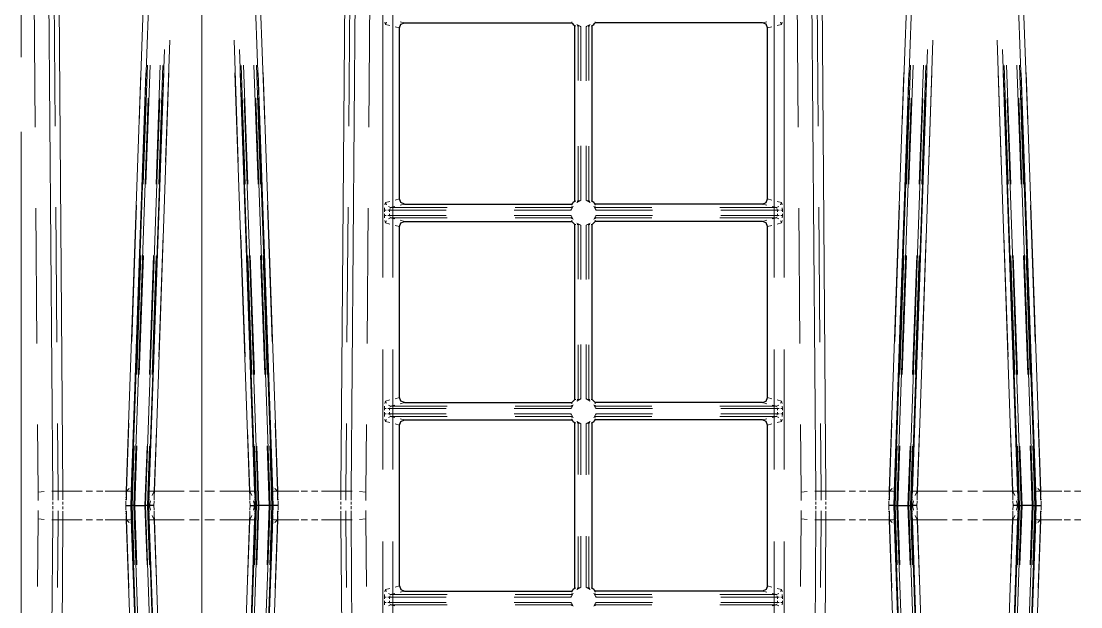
# Model space of a CAD drawing. Header units: millimetres. Extents: x 0 to 1989, y -338 to 950.
# Drawn here: x 525.3 to 733.6, y 491.2 to 606.2 of the extents above; entities that cross this region are included whole.
import ezdxf

# ---------------------------------------------------------------- set-up
doc = ezdxf.new("R2010")
doc.units = ezdxf.units.MM
doc.layers.add('DETAIL', color=8, linetype='Continuous')
doc.layers.add('FINE', color=9, linetype='Continuous')

msp = doc.modelspace()

# ---------------------------------------------------------------- linework, layer by layer
at = {"layer": 'DETAIL', "lineweight": 25}
for p, q in [((599.62, 571.28), (599.62, 604.89)), ((600.63, 605.88), (633.52, 605.88)), ((634.11, 570.87), (634.11, 605.29)), ((637.51, 570.87), (637.51, 605.29)), ((670.99, 605.88), (638.1, 605.88)), ((672, 571.28), (672, 604.89)), ((600.63, 570.28), (633.52, 570.28)), ((670.99, 570.28), (638.1, 570.28)), ((670.99, 566.88), (638.1, 566.88)), ((599.62, 532.28), (599.62, 565.89)), ((634.11, 531.87), (634.11, 566.29)), ((637.51, 531.87), (637.51, 566.29)), ((600.63, 531.28), (633.52, 531.28)), ((670.99, 531.28), (638.1, 531.28)), ((634.11, 494.87), (634.11, 527.29)), ((637.51, 494.87), (637.51, 527.29)), ((670.99, 527.88), (638.1, 527.88)), ((599.62, 495.28), (599.62, 526.89)), ((672, 495.28), (672, 526.89)), ((546.94, 511.08), (546.82, 511.08)), ((547.44, 511.08), (546.94, 511.08)), ((547.44, 511.08), (549.74, 511.08)), ((550.24, 511.08), (549.74, 511.08)), ((550.24, 511.08), (550.36, 511.08)), ((571.38, 511.08), (571.26, 511.08)), ((571.88, 511.08), (571.38, 511.08)), ((574.19, 511.08), (571.88, 511.08)), ((574.69, 511.08), (574.19, 511.08)), ((574.69, 511.08), (574.81, 511.08)), ((696.94, 511.08), (696.82, 511.08)), ((696.94, 511.08), (697.44, 511.08)), ((697.44, 511.08), (699.74, 511.08)), ((699.74, 511.08), (700.24, 511.08)), ((700.24, 511.08), (700.36, 511.08)), ((721.38, 511.08), (721.26, 511.08)), ((721.38, 511.08), (721.88, 511.08)), ((724.19, 511.08), (721.88, 511.08)), ((724.19, 511.08), (724.69, 511.08)), ((724.69, 511.08), (724.81, 511.08)), ((600.63, 494.28), (633.52, 494.28)), ((670.99, 494.28), (638.1, 494.28))]:
    msp.add_line(p, q, dxfattribs=at)
for points in [[(599.62, 604.89), (599.92, 605.59), (600.63, 605.88)], [(672, 604.89), (671.71, 605.59), (670.99, 605.88)], [(600.63, 570.28), (599.92, 570.57), (599.62, 571.28)], [(670.99, 570.28), (671.71, 570.57), (672, 571.28)], [(599.62, 565.89), (599.92, 566.59), (600.63, 566.88), (633.52, 566.88)], [(672, 565.89), (671.71, 566.59), (670.99, 566.88)], [(670.99, 531.28), (671.71, 531.57), (672, 532.28), (672, 565.89)], [(600.63, 531.28), (599.92, 531.57), (599.62, 532.28)], [(599.62, 526.89), (599.92, 527.59), (600.63, 527.88), (633.52, 527.88)], [(672, 526.89), (671.71, 527.59), (670.99, 527.88)], [(545.81, 511.08), (545.84, 511.08), (546.02, 511.08), (546.33, 511.08), (546.59, 511.08), (546.75, 511.08), (546.82, 511.08)], [(551.36, 511.08), (551.34, 511.08), (551.16, 511.08), (550.85, 511.08), (550.59, 511.08), (550.42, 511.08), (550.36, 511.08)], [(570.26, 511.08), (570.28, 511.08), (570.46, 511.08), (570.78, 511.08), (571.03, 511.08), (571.2, 511.08), (571.26, 511.08)], [(575.81, 511.08), (575.78, 511.08), (575.6, 511.08), (575.29, 511.08), (575.04, 511.08), (574.87, 511.08), (574.81, 511.08)], [(696.82, 511.08), (696.75, 511.08), (696.59, 511.08), (696.33, 511.08), (696.02, 511.08), (695.84, 511.08), (695.81, 511.08)], [(701.36, 511.08), (701.34, 511.08), (701.16, 511.08), (700.85, 511.08), (700.59, 511.08), (700.42, 511.08), (700.36, 511.08)], [(721.26, 511.08), (721.2, 511.08), (721.03, 511.08), (720.78, 511.08), (720.46, 511.08), (720.28, 511.08), (720.26, 511.08)], [(724.81, 511.08), (724.87, 511.08), (725.04, 511.08), (725.29, 511.08), (725.6, 511.08), (725.78, 511.08), (725.81, 511.08)], [(599.62, 495.28), (599.92, 494.57), (600.63, 494.28)], [(672, 495.28), (671.71, 494.57), (670.99, 494.28)]]:
    msp.add_lwpolyline(points, dxfattribs=at)
for points in [[(633.52, 605.88, 0.073324), (634.11, 605.29)], [(637.51, 605.29, 0.073708), (638.1, 605.88)], [(634.11, 570.87, 0.073685), (633.52, 570.28)], [(638.1, 570.28, 0.073673), (637.51, 570.87)], [(633.52, 566.88, 0.073393), (634.11, 566.29)], [(637.51, 566.29, 0.073442), (638.1, 566.88)], [(634.11, 531.87, 0.073373), (633.52, 531.28)], [(638.1, 531.28, 0.073558), (637.51, 531.87)], [(633.52, 527.88, 0.073393), (634.11, 527.29)], [(637.51, 527.29, 0.073442), (638.1, 527.88)], [(634.11, 494.87, 0.073419), (633.52, 494.28)], [(638.1, 494.28, 0.073627), (637.51, 494.87)]]:
    msp.add_lwpolyline(points, format="xyb", dxfattribs=at)
at = {"layer": 'FINE', "lineweight": 9}
for p, q in [((596.35, 555.88), (596.35, 697.34)), ((598.33, 697.34), (598.33, 555.88)), ((673.29, 697.34), (673.29, 555.88)), ((675.27, 555.88), (675.27, 697.34)), ((525.27, 623.62), (525.27, 599.16)), ((560.81, 620.62), (560.81, 475.34)), ((531.5, 513.8), (530.66, 617.99)), ((588.14, 513.92), (588.98, 618.1)), ((590.96, 617.99), (590.13, 513.8)), ((680.66, 617.99), (681.5, 513.8)), ((683.48, 513.92), (682.64, 618.1)), ((549.42, 612.81), (548.48, 586.08)), ((573.14, 586.08), (572.2, 612.81)), ((698.48, 586.08), (699.42, 612.81)), ((722.2, 612.81), (723.14, 586.08)), ((527.79, 611.94), (528, 585.39)), ((531.97, 585.61), (531.75, 612.17)), ((549.46, 585.34), (550.4, 612.18)), ((571.22, 612.18), (572.16, 585.34)), ((589.87, 612.17), (589.66, 585.61)), ((593.62, 585.39), (593.83, 611.94)), ((678, 585.39), (677.79, 611.94)), ((681.75, 612.17), (681.97, 585.61)), ((700.4, 612.18), (699.46, 585.34)), ((722.16, 585.34), (721.22, 612.18)), ((596.75, 606.02), (596.89, 605.57)), ((597.07, 606), (596.89, 605.57)), ((596.89, 605.57), (597.75, 605.35)), ((598.77, 605.1), (599.62, 604.89)), ((600.63, 605.88), (599.77, 606.1)), ((633.52, 605.88), (633.52, 606.1)), ((634.11, 605.29), (634.32, 605.29)), ((634.51, 605.56), (635.29, 605.14)), ((634.58, 605.29), (634.79, 605.29)), ((634.79, 605.29), (634.79, 594.53)), ((635.29, 605.14), (635.13, 605.17)), ((635.29, 594.48), (635.29, 605.14)), ((637.11, 605.56), (636.33, 605.14)), ((636.33, 605.14), (636.49, 605.17)), ((636.33, 594.48), (636.33, 605.14)), ((636.83, 605.29), (636.83, 594.53)), ((637.04, 605.29), (636.83, 605.29)), ((637.51, 605.29), (637.3, 605.29)), ((638.1, 605.88), (638.1, 606.1)), ((670.99, 605.88), (671.85, 606.1)), ((672.85, 605.1), (672, 604.89)), ((674.73, 605.57), (673.88, 605.35)), ((674.55, 606), (674.73, 605.57)), ((674.87, 606.02), (674.73, 605.57)), ((553.67, 578.54), (554.51, 602.48)), ((567.12, 602.48), (567.95, 578.54)), ((704.51, 602.48), (703.67, 578.54)), ((717.95, 578.54), (717.12, 602.48)), ((553.44, 600.61), (552.59, 576.41)), ((569.03, 576.41), (568.18, 600.61)), ((702.59, 576.41), (703.44, 600.61)), ((718.18, 600.61), (719.03, 576.41)), ((545.91, 513.92), (548.79, 596.11)), ((550.1, 597.55), (549.28, 574.18)), ((549.78, 574.19), (550.6, 597.56)), ((550.46, 513.9), (553.32, 596.03)), ((552.62, 597.53), (551.8, 574.17)), ((552.3, 574.16), (553.12, 597.52)), ((570.16, 513.92), (567.3, 596.05)), ((568.3, 596.03), (571.16, 513.9)), ((568.5, 597.52), (569.32, 574.16)), ((569.82, 574.17), (569, 597.53)), ((571.02, 597.56), (571.84, 574.19)), ((572.34, 574.18), (571.52, 597.55)), ((574.71, 513.83), (571.83, 596.02)), ((572.83, 596.11), (575.71, 513.92)), ((698.79, 596.11), (695.91, 513.92)), ((696.91, 513.83), (699.79, 596.02)), ((699.28, 574.18), (700.1, 597.55)), ((700.6, 597.56), (699.78, 574.19)), ((703.32, 596.03), (700.46, 513.9)), ((701.46, 513.92), (704.32, 596.05)), ((701.8, 574.17), (702.62, 597.53)), ((703.12, 597.52), (702.3, 574.16)), ((717.3, 596.05), (720.16, 513.92)), ((721.16, 513.9), (718.3, 596.03)), ((719.32, 574.16), (718.5, 597.52)), ((719, 597.53), (719.82, 574.17)), ((721.84, 574.19), (721.02, 597.56)), ((721.52, 597.55), (722.34, 574.18)), ((721.83, 596.02), (724.71, 513.83)), ((725.71, 513.92), (722.83, 596.11)), ((546.94, 511.08), (549.74, 591.06)), ((550.24, 591.05), (547.44, 511.08)), ((549.74, 511.08), (552.52, 591.02)), ((553.02, 591.03), (550.24, 511.08)), ((571.38, 511.08), (568.6, 591.03)), ((569.1, 591.02), (571.88, 511.08)), ((574.19, 511.08), (571.38, 591.05)), ((571.88, 591.06), (574.69, 511.08)), ((699.74, 591.06), (696.94, 511.08)), ((697.44, 511.08), (700.24, 591.05)), ((702.52, 591.02), (699.74, 511.08)), ((700.24, 511.08), (703.02, 591.03)), ((718.6, 591.03), (721.38, 511.08)), ((721.88, 511.08), (719.1, 591.02)), ((721.38, 591.05), (724.19, 511.08)), ((724.69, 511.08), (721.88, 591.06)), ((525.27, 584.48), (525.27, 437.68)), ((635.29, 571.03), (635.29, 581.69)), ((636.33, 571.03), (636.33, 581.69)), ((636.83, 581.63), (636.83, 570.87)), ((597.75, 570.81), (596.89, 570.6)), ((599.62, 571.28), (598.77, 571.06)), ((634.32, 570.87), (634.11, 570.87)), ((635.29, 571.03), (634.51, 570.6)), ((636.33, 571.03), (637.11, 570.6)), ((636.83, 570.87), (637.04, 570.87)), ((637.3, 570.87), (637.51, 570.87)), ((672, 571.28), (672.85, 571.06)), ((673.88, 570.81), (674.73, 570.6)), ((528.13, 569.45), (528.34, 542.9)), ((532.3, 543.13), (532.09, 569.68)), ((547.92, 570.04), (546.99, 543.32)), ((547.95, 542.4), (548.89, 569.24)), ((572.73, 569.24), (573.67, 542.4)), ((574.63, 543.32), (573.7, 570.04)), ((589.53, 569.68), (589.32, 543.13)), ((593.28, 542.9), (593.49, 569.45)), ((596.72, 569.57), (596.69, 569.1)), ((596.69, 569.1), (597, 569.1)), ((596.69, 569.1), (596.69, 568.78)), ((596.89, 570.6), (596.75, 570.14)), ((596.89, 570.6), (597.07, 570.16)), ((597.37, 569.1), (597.68, 569.1)), ((597.45, 569.78), (597.88, 569.6)), ((597.68, 569.1), (597.74, 569.26)), ((597.68, 568.78), (597.68, 569.1)), ((597.68, 569.1), (608.83, 569.1)), ((597.82, 569.44), (597.88, 569.6)), ((599.77, 570.07), (600.63, 570.28)), ((622.21, 569.1), (633.36, 569.1)), ((633.52, 569.6), (622.38, 569.6)), ((633.79, 569.88), (633.36, 569.1)), ((633.36, 569.1), (633.4, 569.26)), ((633.52, 570.28), (633.52, 570.07)), ((633.52, 569.81), (633.52, 569.6)), ((637.83, 569.88), (638.26, 569.1)), ((638.1, 570.28), (638.1, 570.07)), ((638.1, 569.81), (638.1, 569.6)), ((638.1, 569.6), (649.24, 569.6)), ((638.26, 569.1), (638.22, 569.26)), ((649.41, 569.1), (638.26, 569.1)), ((662.6, 569.6), (673.74, 569.6)), ((673.94, 569.1), (662.79, 569.1)), ((671.85, 570.07), (670.99, 570.28)), ((673.74, 569.6), (672.88, 569.81)), ((674.18, 569.78), (673.74, 569.6)), ((673.8, 569.44), (673.74, 569.6)), ((673.94, 569.1), (673.88, 569.26)), ((674.25, 569.1), (673.94, 569.1)), ((673.94, 568.78), (673.94, 569.1)), ((674.73, 570.6), (674.55, 570.16)), ((674.93, 569.1), (674.62, 569.1)), ((674.73, 570.6), (674.87, 570.14)), ((674.9, 569.57), (674.93, 569.1)), ((674.93, 569.1), (674.93, 568.78)), ((678.34, 542.9), (678.13, 569.45)), ((682.09, 569.68), (682.3, 543.13)), ((696.99, 543.32), (697.92, 570.04)), ((698.89, 569.24), (697.95, 542.4)), ((723.67, 542.4), (722.73, 569.24)), ((723.7, 570.04), (724.63, 543.32)), ((596.69, 568.39), (596.69, 568.06)), ((596.69, 568.06), (597, 568.06)), ((596.69, 568.06), (596.72, 567.59)), ((596.75, 567.02), (596.89, 566.57)), ((597.07, 567), (596.89, 566.57)), ((597.37, 568.06), (597.68, 568.06)), ((597.88, 567.56), (597.45, 567.38)), ((597.74, 567.91), (597.68, 568.06)), ((597.88, 567.56), (597.82, 567.72)), ((600.63, 566.88), (599.77, 567.1)), ((633.36, 568.06), (622.21, 568.06)), ((622.38, 567.56), (633.52, 567.56)), ((633.36, 568.06), (633.79, 567.28)), ((633.52, 567.35), (633.52, 567.56)), ((633.52, 566.88), (633.52, 567.1)), ((638.26, 568.06), (637.83, 567.28)), ((638.1, 567.35), (638.1, 567.56)), ((649.24, 567.56), (638.1, 567.56)), ((638.1, 566.88), (638.1, 567.1)), ((638.26, 568.06), (649.41, 568.06)), ((662.79, 568.06), (673.94, 568.06)), ((670.99, 566.88), (671.85, 567.1)), ((673.74, 567.56), (673.8, 567.72)), ((673.74, 567.56), (674.18, 567.38)), ((673.88, 567.91), (673.94, 568.06)), ((673.94, 568.06), (673.94, 568.39)), ((674.25, 568.06), (673.94, 568.06)), ((674.55, 567), (674.73, 566.57)), ((674.93, 568.06), (674.62, 568.06)), ((674.87, 567.02), (674.73, 566.57)), ((674.93, 568.06), (674.9, 567.59)), ((674.93, 568.39), (674.93, 568.06)), ((596.89, 566.57), (597.75, 566.35)), ((598.77, 566.1), (599.62, 565.89)), ((634.11, 566.29), (634.32, 566.29)), ((634.51, 566.56), (635.29, 566.14)), ((634.58, 566.29), (634.79, 566.29)), ((634.79, 566.29), (634.79, 555.53)), ((635.29, 566.14), (635.13, 566.17)), ((635.29, 555.48), (635.29, 566.14)), ((637.11, 566.56), (636.33, 566.14)), ((636.33, 566.14), (636.49, 566.17)), ((636.33, 555.48), (636.33, 566.14)), ((636.83, 566.29), (636.83, 555.53)), ((637.04, 566.29), (636.83, 566.29)), ((637.51, 566.29), (637.3, 566.29)), ((672.85, 566.1), (672, 565.89)), ((674.73, 566.57), (673.88, 566.35)), ((552.34, 540.25), (553.17, 564.18)), ((568.45, 564.18), (569.28, 540.25)), ((703.17, 564.18), (702.34, 540.25)), ((719.28, 540.25), (718.45, 564.18)), ((552.09, 561.89), (551.25, 537.7)), ((570.37, 537.7), (569.53, 561.89)), ((701.25, 537.7), (702.09, 561.89)), ((719.53, 561.89), (720.38, 537.7)), ((548.79, 560.16), (547.98, 536.79)), ((548.48, 536.79), (549.29, 560.16)), ((551.31, 560.15), (550.49, 536.78)), ((550.99, 536.78), (551.81, 560.14)), ((569.81, 560.14), (570.63, 536.78)), ((571.13, 536.78), (570.31, 560.15)), ((572.33, 560.16), (573.14, 536.79)), ((573.64, 536.79), (572.83, 560.16)), ((697.98, 536.79), (698.79, 560.16)), ((699.29, 560.16), (698.48, 536.79)), ((700.49, 536.78), (701.31, 560.15)), ((701.81, 560.14), (700.99, 536.78)), ((720.63, 536.78), (719.81, 560.14)), ((720.31, 560.15), (721.13, 536.78)), ((723.14, 536.79), (722.33, 560.16)), ((722.83, 560.16), (723.64, 536.79)), ((596.35, 518.15), (596.35, 541.73)), ((598.33, 541.73), (598.33, 518.15)), ((634.79, 542.63), (634.79, 531.87)), ((635.29, 532.03), (635.29, 542.69)), ((636.33, 532.03), (636.33, 542.69)), ((673.29, 541.73), (673.29, 518.15)), ((675.27, 518.15), (675.27, 541.73)), ((596.89, 531.6), (596.75, 531.14)), ((597.75, 531.81), (596.89, 531.6)), ((596.89, 531.6), (597.07, 531.16)), ((599.62, 532.28), (598.77, 532.06)), ((599.77, 531.07), (600.63, 531.28)), ((633.52, 531.28), (633.52, 531.07)), ((634.32, 531.87), (634.11, 531.87)), ((635.29, 532.03), (634.51, 531.6)), ((634.79, 531.87), (634.58, 531.87)), ((636.33, 532.03), (637.11, 531.6)), ((637.3, 531.87), (637.51, 531.87)), ((638.1, 531.28), (638.1, 531.07)), ((671.85, 531.07), (670.99, 531.28)), ((672, 532.28), (672.85, 532.06)), ((673.88, 531.81), (674.73, 531.6)), ((674.73, 531.6), (674.55, 531.16)), ((674.73, 531.6), (674.87, 531.14)), ((596.72, 530.57), (596.69, 530.1)), ((596.69, 530.1), (597, 530.1)), ((596.69, 530.1), (596.69, 529.78)), ((596.69, 529.39), (596.69, 529.06)), ((597.37, 530.1), (597.68, 530.1)), ((597.45, 530.78), (597.88, 530.6)), ((597.68, 530.1), (597.74, 530.25)), ((597.68, 530.1), (608.83, 530.1)), ((597.68, 529.78), (597.68, 530.1)), ((597.68, 529.06), (597.68, 529.39)), ((597.82, 530.44), (597.88, 530.6)), ((597.88, 530.6), (598.74, 530.81)), ((609.02, 530.6), (597.88, 530.6)), ((622.21, 530.1), (633.36, 530.1)), ((633.52, 530.6), (622.38, 530.6)), ((633.79, 530.88), (633.36, 530.1)), ((633.36, 530.1), (633.4, 530.26)), ((633.52, 530.81), (633.52, 530.6)), ((637.83, 530.88), (638.26, 530.1)), ((638.1, 530.81), (638.1, 530.6)), ((638.1, 530.6), (649.24, 530.6)), ((638.26, 530.1), (638.22, 530.26)), ((649.41, 530.1), (638.26, 530.1)), ((662.6, 530.6), (673.74, 530.6)), ((673.94, 530.1), (662.79, 530.1)), ((673.74, 530.6), (672.88, 530.81)), ((674.18, 530.78), (673.74, 530.6)), ((673.8, 530.44), (673.74, 530.6)), ((673.94, 530.1), (673.88, 530.25)), ((674.25, 530.1), (673.94, 530.1)), ((673.94, 529.78), (673.94, 530.1)), ((673.94, 529.06), (673.94, 529.39)), ((674.93, 530.1), (674.62, 530.1)), ((674.9, 530.57), (674.93, 530.1)), ((674.93, 530.1), (674.93, 529.78)), ((674.93, 529.39), (674.93, 529.06)), ((532.54, 513.92), (532.43, 527.19)), ((546.43, 527.28), (545.96, 513.92)), ((589.19, 527.19), (589.08, 513.92)), ((596.69, 529.06), (597, 529.06)), ((596.69, 529.06), (596.72, 528.59)), ((596.75, 528.02), (596.89, 527.57)), ((597.07, 528), (596.89, 527.57)), ((596.89, 527.57), (597.75, 527.35)), ((597.37, 529.06), (597.68, 529.06)), ((597.88, 528.56), (597.45, 528.38)), ((597.74, 528.91), (597.68, 529.06)), ((608.83, 529.06), (597.68, 529.06)), ((597.88, 528.56), (597.82, 528.72)), ((598.74, 528.35), (597.88, 528.56)), ((597.88, 528.56), (609.02, 528.56)), ((598.77, 527.1), (599.62, 526.89)), ((600.63, 527.88), (599.77, 528.1)), ((633.36, 529.06), (622.21, 529.06)), ((622.38, 528.56), (633.52, 528.56)), ((633.36, 529.06), (633.79, 528.28)), ((633.52, 528.35), (633.52, 528.56)), ((633.52, 527.88), (633.52, 528.1)), ((634.11, 527.29), (634.32, 527.29)), ((634.51, 527.56), (635.29, 527.14)), ((634.58, 527.29), (634.79, 527.29)), ((634.79, 527.29), (634.79, 517.16)), ((635.29, 527.14), (635.13, 527.17)), ((635.29, 517.1), (635.29, 527.14)), ((637.11, 527.56), (636.33, 527.14)), ((636.33, 527.14), (636.49, 527.17)), ((636.33, 517.1), (636.33, 527.14)), ((636.83, 527.29), (636.83, 517.16)), ((637.04, 527.29), (636.83, 527.29)), ((637.51, 527.29), (637.3, 527.29)), ((638.26, 529.06), (637.83, 528.28)), ((638.1, 528.35), (638.1, 528.56)), ((649.24, 528.56), (638.1, 528.56)), ((638.1, 527.88), (638.1, 528.1)), ((638.26, 529.06), (649.41, 529.06)), ((673.74, 528.56), (662.6, 528.56)), ((662.79, 529.06), (673.94, 529.06)), ((670.99, 527.88), (671.85, 528.1)), ((672.85, 527.1), (672, 526.89)), ((672.88, 528.35), (673.74, 528.56)), ((673.74, 528.56), (673.8, 528.72)), ((673.74, 528.56), (674.18, 528.38)), ((673.88, 528.91), (673.94, 529.06)), ((674.73, 527.57), (673.88, 527.35)), ((674.25, 529.06), (673.94, 529.06)), ((674.55, 528), (674.73, 527.57)), ((674.93, 529.06), (674.62, 529.06)), ((674.87, 528.02), (674.73, 527.57)), ((674.93, 529.06), (674.9, 528.59)), ((682.43, 527.19), (682.54, 513.92)), ((695.96, 513.92), (696.43, 527.28)), ((725.19, 527.28), (725.66, 513.92)), ((528.47, 526.97), (528.58, 513.69)), ((546.92, 512.88), (547.39, 526.3)), ((569.78, 525.88), (570.2, 513.92)), ((574.23, 526.3), (574.7, 512.88)), ((593.04, 513.69), (593.15, 526.97)), ((678.58, 513.69), (678.47, 526.97)), ((697.39, 526.3), (696.92, 512.88)), ((701.84, 525.88), (701.42, 513.92)), ((720.2, 513.92), (719.78, 525.88)), ((724.7, 512.88), (724.23, 526.3)), ((550.74, 523.18), (550.32, 511.08)), ((571.3, 511.08), (570.88, 523.18)), ((700.32, 511.08), (700.74, 523.18)), ((720.88, 523.18), (721.3, 511.08)), ((547.49, 522.77), (547.08, 511.08)), ((547.58, 511.08), (547.99, 522.77)), ((550.01, 522.76), (549.6, 511.08)), ((550.1, 511.08), (550.51, 522.76)), ((571.12, 522.76), (571.52, 511.08)), ((572.02, 511.08), (571.62, 522.76)), ((573.63, 522.77), (574.04, 511.08)), ((574.54, 511.08), (574.13, 522.77)), ((697.08, 511.08), (697.49, 522.77)), ((697.99, 522.77), (697.58, 511.08)), ((699.6, 511.08), (700.01, 522.76)), ((700.51, 522.76), (700.1, 511.08)), ((721.52, 511.08), (721.12, 522.76)), ((721.62, 522.76), (722.02, 511.08)), ((724.04, 511.08), (723.63, 522.77)), ((724.13, 522.77), (724.54, 511.08)), ((529.81, 513.83), (528.58, 513.69)), ((528.58, 513.69), (528.58, 512.06)), ((532.54, 513.92), (531.3, 513.88)), ((531.5, 513.8), (532.1, 513.87)), ((531.5, 512.14), (531.5, 513.8)), ((532.22, 513.88), (532.42, 513.89)), ((532.54, 512.14), (532.54, 513.92)), ((536.73, 513.92), (532.54, 513.92)), ((532.54, 513.89), (532.75, 513.9)), ((532.87, 513.9), (533.48, 513.92)), ((533.48, 513.92), (533.48, 512.18)), ((538.04, 513.92), (539.31, 513.92)), ((540.07, 513.92), (541.34, 513.92)), ((545.96, 513.92), (541.76, 513.92)), ((542.1, 513.92), (545.91, 513.92)), ((545.87, 512.59), (545.88, 512.88)), ((545.88, 513.05), (545.91, 513.92)), ((545.91, 513.92), (546.22, 513.9)), ((545.96, 512.14), (545.96, 513.92)), ((546.28, 513.89), (546.38, 513.89)), ((546.44, 513.89), (546.55, 513.88)), ((546.92, 512.88), (546.86, 513.62)), ((546.88, 512.82), (546.87, 512.54)), ((546.91, 512.66), (546.9, 511.67)), ((550.41, 512.57), (550.42, 512.86)), ((550.43, 513.03), (550.46, 513.9)), ((550.83, 513.92), (550.93, 513.92)), ((550.99, 513.92), (551.09, 513.92)), ((551.42, 513.92), (551.04, 513.06)), ((551.15, 513.92), (551.46, 513.92)), ((551.42, 512.88), (551.41, 512.59)), ((551.42, 512.14), (551.42, 513.92)), ((551.46, 513.92), (551.43, 513.05)), ((558.33, 513.92), (560.24, 513.92)), ((561.38, 513.92), (563.29, 513.92)), ((570.2, 513.92), (564.33, 513.92)), ((564.44, 513.92), (570.16, 513.92)), ((570.19, 513.05), (570.16, 513.92)), ((570.16, 513.92), (570.47, 513.92)), ((570.2, 512.14), (570.2, 513.92)), ((570.58, 513.06), (570.2, 513.92)), ((570.21, 512.59), (570.2, 512.88)), ((570.53, 513.92), (570.63, 513.92)), ((570.69, 513.92), (570.79, 513.92)), ((571.16, 513.9), (571.19, 513.03)), ((571.2, 512.86), (571.21, 512.57)), ((574.76, 513.62), (574.7, 512.88)), ((574.74, 512.99), (574.71, 513.83)), ((574.72, 511.69), (574.71, 512.69)), ((574.76, 512.54), (574.75, 512.82)), ((575.08, 513.88), (575.18, 513.89)), ((575.24, 513.89), (575.34, 513.89)), ((575.4, 513.9), (575.71, 513.92)), ((575.66, 512.14), (575.66, 513.92)), ((575.71, 513.92), (575.74, 513.05)), ((575.71, 513.92), (579.52, 513.92)), ((575.75, 512.88), (575.75, 512.59)), ((580.28, 513.92), (581.55, 513.92)), ((582.31, 513.92), (583.58, 513.92)), ((584.34, 513.92), (588.14, 513.92)), ((589.08, 513.92), (584.89, 513.92)), ((588.14, 512.18), (588.14, 513.92)), ((588.14, 513.92), (588.75, 513.9)), ((588.87, 513.9), (589.08, 513.89)), ((589.08, 513.92), (589.08, 512.14)), ((590.32, 513.88), (589.08, 513.92)), ((589.2, 513.89), (589.4, 513.88)), ((589.52, 513.87), (590.13, 513.8)), ((590.13, 513.8), (590.13, 512.14)), ((593.04, 513.69), (591.81, 513.83)), ((593.04, 512.06), (593.04, 513.69)), ((679.81, 513.83), (678.58, 513.69)), ((678.58, 513.69), (678.58, 512.06)), ((682.54, 513.92), (681.3, 513.88)), ((681.5, 513.8), (682.1, 513.87)), ((681.5, 512.14), (681.5, 513.8)), ((682.22, 513.88), (682.42, 513.89)), ((682.54, 512.14), (682.54, 513.92)), ((686.73, 513.92), (682.54, 513.92)), ((682.54, 513.89), (682.75, 513.9)), ((682.87, 513.9), (683.48, 513.92)), ((683.48, 513.92), (683.48, 512.18)), ((683.48, 513.92), (687.28, 513.92)), ((688.04, 513.92), (689.31, 513.92)), ((690.07, 513.92), (691.34, 513.92)), ((695.96, 513.92), (691.76, 513.92)), ((692.1, 513.92), (695.91, 513.92)), ((695.87, 512.59), (695.88, 512.88)), ((695.88, 513.05), (695.91, 513.92)), ((695.91, 513.92), (696.22, 513.9)), ((695.96, 513.92), (695.96, 512.14)), ((696.28, 513.89), (696.38, 513.89)), ((696.44, 513.89), (696.55, 513.88)), ((696.92, 512.88), (696.86, 513.62)), ((696.88, 512.82), (696.87, 512.54)), ((696.91, 513.83), (696.88, 512.99)), ((696.91, 512.66), (696.9, 511.67)), ((700.41, 512.57), (700.42, 512.86)), ((700.43, 513.03), (700.46, 513.9)), ((700.83, 513.92), (700.93, 513.92)), ((700.99, 513.92), (701.09, 513.92)), ((701.42, 513.92), (701.04, 513.06)), ((701.15, 513.92), (701.46, 513.92)), ((701.42, 512.88), (701.41, 512.59)), ((701.42, 513.92), (701.42, 512.14)), ((707.29, 513.92), (701.42, 513.92)), ((701.46, 513.92), (701.43, 513.05)), ((701.46, 513.92), (707.18, 513.92)), ((708.33, 513.92), (710.24, 513.92)), ((711.38, 513.92), (713.29, 513.92)), ((720.2, 513.92), (714.33, 513.92)), ((714.44, 513.92), (720.16, 513.92)), ((720.19, 513.05), (720.16, 513.92)), ((720.16, 513.92), (720.47, 513.92)), ((720.2, 513.92), (720.2, 512.14)), ((720.58, 513.06), (720.2, 513.92)), ((720.21, 512.59), (720.2, 512.88)), ((720.53, 513.92), (720.63, 513.92)), ((720.69, 513.92), (720.79, 513.92)), ((721.16, 513.9), (721.19, 513.03)), ((721.2, 512.86), (721.21, 512.57)), ((724.76, 513.62), (724.7, 512.88)), ((724.74, 512.99), (724.71, 513.83)), ((724.72, 511.69), (724.71, 512.69)), ((724.76, 512.54), (724.75, 512.82)), ((725.08, 513.88), (725.18, 513.89)), ((725.24, 513.89), (725.34, 513.89)), ((725.4, 513.9), (725.71, 513.92)), ((725.66, 513.92), (725.66, 512.14)), ((729.86, 513.92), (725.66, 513.92)), ((725.71, 513.92), (725.74, 513.05)), ((725.71, 513.92), (729.52, 513.92)), ((725.75, 512.88), (725.75, 512.59)), ((730.28, 513.92), (731.55, 513.92)), ((732.31, 513.92), (733.58, 513.92)), ((531.5, 511.25), (531.5, 511.8)), ((531.5, 510.36), (531.5, 510.92)), ((533.48, 511.83), (533.48, 511.26)), ((533.48, 510.91), (533.48, 510.33)), ((545.81, 511.08), (545.84, 511.95)), ((545.84, 510.21), (545.81, 511.08)), ((545.85, 512.12), (545.86, 512.41)), ((546.84, 511.92), (546.82, 511.08)), ((546.82, 511.08), (546.84, 510.24)), ((546.86, 512.37), (546.85, 512.09)), ((546.86, 511.08), (546.88, 511.64)), ((546.88, 510.52), (546.86, 511.08)), ((546.9, 510.47), (546.91, 509.47)), ((546.94, 511.08), (549.74, 431.1)), ((547.49, 499.4), (547.08, 511.08)), ((550.24, 431.11), (547.44, 511.08)), ((547.58, 511.08), (547.99, 499.4)), ((550.01, 499.4), (549.6, 511.08)), ((549.74, 511.08), (552.52, 431.14)), ((550.1, 511.08), (550.51, 499.4)), ((553.02, 431.13), (550.24, 511.08)), ((550.74, 498.98), (550.32, 511.08)), ((550.36, 511.08), (550.39, 511.94)), ((550.39, 510.22), (550.36, 511.08)), ((550.4, 512.12), (550.41, 512.4)), ((550.7, 511.99), (550.47, 511.08)), ((550.47, 511.08), (550.7, 510.17)), ((551.41, 512.41), (551.4, 512.12)), ((571.38, 511.08), (568.6, 431.13)), ((569.1, 431.14), (571.88, 511.08)), ((570.22, 512.12), (570.21, 512.41)), ((570.26, 511.08), (570.23, 511.95)), ((570.23, 510.21), (570.26, 511.08)), ((571.3, 511.08), (570.88, 498.98)), ((571.15, 511.08), (570.92, 511.99)), ((570.92, 510.17), (571.15, 511.08)), ((571.12, 499.4), (571.52, 511.08)), ((571.21, 512.4), (571.22, 512.12)), ((571.23, 511.94), (571.26, 511.08)), ((571.26, 511.08), (571.23, 510.22)), ((574.19, 511.08), (571.38, 431.11)), ((572.02, 511.08), (571.62, 499.4)), ((571.88, 431.1), (574.69, 511.08)), ((573.63, 499.4), (574.04, 511.08)), ((574.54, 511.08), (574.13, 499.4)), ((574.71, 509.5), (574.72, 510.5)), ((574.74, 511.64), (574.76, 511.08)), ((574.76, 511.08), (574.74, 510.52)), ((574.77, 512.09), (574.76, 512.37)), ((574.81, 511.08), (574.78, 511.92)), ((574.78, 510.24), (574.81, 511.08)), ((575.76, 512.41), (575.77, 512.12)), ((588.14, 511.26), (588.14, 511.83)), ((588.14, 510.33), (588.14, 510.91)), ((590.13, 511.8), (590.13, 511.25)), ((590.13, 510.92), (590.13, 510.36)), ((681.5, 511.25), (681.5, 511.8)), ((681.5, 510.36), (681.5, 510.92)), ((683.48, 511.83), (683.48, 511.26)), ((683.48, 510.91), (683.48, 510.33)), ((695.81, 511.08), (695.84, 511.95)), ((695.84, 510.21), (695.81, 511.08)), ((695.85, 512.12), (695.86, 512.41)), ((696.84, 511.92), (696.82, 511.08)), ((696.82, 511.08), (696.84, 510.24)), ((696.86, 512.37), (696.85, 512.09)), ((696.86, 511.08), (696.88, 511.64)), ((696.88, 510.52), (696.86, 511.08)), ((696.9, 510.47), (696.91, 509.47)), ((699.74, 431.1), (696.94, 511.08)), ((697.08, 511.08), (697.49, 499.4)), ((697.44, 511.08), (700.24, 431.11)), ((697.99, 499.4), (697.58, 511.08)), ((699.6, 511.08), (700.01, 499.4)), ((702.52, 431.14), (699.74, 511.08)), ((700.51, 499.4), (700.1, 511.08)), ((700.24, 511.08), (703.02, 431.13)), ((700.32, 511.08), (700.74, 498.98)), ((700.36, 511.08), (700.39, 511.94)), ((700.39, 510.22), (700.36, 511.08)), ((700.4, 512.12), (700.41, 512.4)), ((700.7, 511.99), (700.47, 511.08)), ((700.47, 511.08), (700.7, 510.17)), ((701.39, 511.95), (701.36, 511.08)), ((701.36, 511.08), (701.39, 510.21)), ((701.41, 512.41), (701.4, 512.12)), ((718.6, 431.13), (721.38, 511.08)), ((721.88, 511.08), (719.1, 431.14)), ((720.22, 512.12), (720.21, 512.41)), ((720.26, 511.08), (720.23, 511.95)), ((720.23, 510.21), (720.26, 511.08)), ((720.88, 498.98), (721.3, 511.08)), ((721.15, 511.08), (720.92, 511.99)), ((720.92, 510.17), (721.15, 511.08)), ((721.52, 511.08), (721.12, 499.4)), ((721.21, 512.4), (721.22, 512.12)), ((721.23, 511.94), (721.26, 511.08)), ((721.26, 511.08), (721.23, 510.22)), ((721.38, 431.11), (724.19, 511.08)), ((721.62, 499.4), (722.02, 511.08)), ((724.69, 511.08), (721.88, 431.1)), ((724.04, 511.08), (723.63, 499.4)), ((724.13, 499.4), (724.54, 511.08)), ((724.71, 509.5), (724.72, 510.5)), ((724.74, 511.64), (724.76, 511.08)), ((724.76, 511.08), (724.74, 510.52)), ((724.77, 512.09), (724.76, 512.37)), ((724.81, 511.08), (724.78, 511.92)), ((724.78, 510.24), (724.81, 511.08)), ((725.76, 512.41), (725.77, 512.12)), ((725.78, 511.95), (725.81, 511.08)), ((725.81, 511.08), (725.78, 510.21)), ((528.47, 495.2), (528.58, 508.47)), ((528.58, 510.1), (528.58, 508.47)), ((528.58, 508.47), (529.81, 508.34)), ((531.5, 508.36), (530.66, 404.17)), ((531.3, 508.28), (532.54, 508.25)), ((531.5, 508.36), (531.5, 510.03)), ((532.1, 508.29), (531.5, 508.36)), ((532.42, 508.28), (532.22, 508.28)), ((532.54, 508.25), (532.54, 510.02)), ((532.75, 508.27), (532.54, 508.27)), ((533.48, 509.98), (533.48, 508.25)), ((545.86, 509.75), (545.85, 510.04)), ((545.88, 509.29), (545.87, 509.58)), ((545.91, 508.25), (545.88, 509.12)), ((545.96, 508.25), (545.96, 510.02)), ((546.38, 508.27), (546.28, 508.27)), ((546.55, 508.28), (546.44, 508.28)), ((546.85, 510.07), (546.86, 509.79)), ((546.86, 508.54), (546.92, 509.28)), ((546.87, 509.63), (546.88, 509.35)), ((546.88, 509.18), (546.91, 508.34)), ((549.79, 426.14), (546.91, 508.34)), ((546.92, 509.28), (547.39, 495.87)), ((550.41, 509.76), (550.4, 510.05)), ((550.42, 509.3), (550.41, 509.59)), ((550.46, 508.27), (550.43, 509.13)), ((550.46, 508.27), (553.32, 426.13)), ((551.04, 509.11), (551.42, 508.25)), ((551.4, 510.04), (551.41, 509.75)), ((551.41, 509.58), (551.42, 509.29)), ((551.42, 508.25), (551.42, 510.02)), ((551.43, 509.12), (551.46, 508.25)), ((568.3, 426.13), (571.16, 508.27)), ((570.16, 508.25), (570.19, 509.12)), ((570.2, 508.25), (570.2, 510.02)), ((570.2, 509.29), (570.21, 509.58)), ((570.2, 508.25), (570.58, 509.11)), ((570.21, 509.75), (570.22, 510.04)), ((571.19, 509.13), (571.16, 508.27)), ((571.21, 509.59), (571.2, 509.3)), ((571.22, 510.05), (571.21, 509.76)), ((574.71, 508.34), (571.83, 426.14)), ((574.23, 495.87), (574.7, 509.28)), ((574.7, 509.28), (574.76, 508.54)), ((574.71, 508.34), (574.74, 509.18)), ((574.75, 509.35), (574.76, 509.63)), ((574.76, 509.79), (574.77, 510.07)), ((575.18, 508.28), (575.08, 508.28)), ((575.34, 508.27), (575.24, 508.27)), ((575.66, 508.25), (575.66, 510.02)), ((575.74, 509.12), (575.71, 508.25)), ((575.75, 509.58), (575.75, 509.29)), ((575.77, 510.04), (575.76, 509.75)), ((588.14, 508.25), (588.14, 509.98)), ((589.08, 508.27), (588.87, 508.27)), ((589.08, 510.02), (589.08, 508.25)), ((589.08, 508.25), (590.32, 508.28)), ((589.4, 508.28), (589.2, 508.28)), ((590.13, 508.36), (589.52, 508.29)), ((590.13, 510.03), (590.13, 508.36)), ((590.96, 404.17), (590.13, 508.36)), ((591.81, 508.34), (593.04, 508.47)), ((593.04, 508.47), (593.04, 510.1)), ((593.04, 508.47), (593.15, 495.2)), ((678.58, 508.47), (678.47, 495.2)), ((678.58, 510.1), (678.58, 508.47)), ((678.58, 508.47), (679.81, 508.34)), ((680.66, 404.17), (681.5, 508.36)), ((681.3, 508.28), (682.54, 508.25)), ((681.5, 508.36), (681.5, 510.03)), ((682.1, 508.29), (681.5, 508.36)), ((682.42, 508.28), (682.22, 508.28)), ((682.54, 508.25), (682.54, 510.02)), ((682.75, 508.27), (682.54, 508.27)), ((683.48, 509.98), (683.48, 508.25)), ((695.86, 509.75), (695.85, 510.04)), ((695.88, 509.29), (695.87, 509.58)), ((695.91, 508.25), (695.88, 509.12)), ((695.96, 510.02), (695.96, 508.25)), ((696.38, 508.27), (696.28, 508.27)), ((696.55, 508.28), (696.44, 508.28)), ((696.85, 510.07), (696.86, 509.79)), ((696.87, 509.63), (696.88, 509.35)), ((697.39, 495.87), (696.92, 509.28)), ((700.41, 509.76), (700.4, 510.05)), ((700.42, 509.3), (700.41, 509.59)), ((700.46, 508.27), (700.43, 509.13)), ((703.32, 426.13), (700.46, 508.27)), ((701.04, 509.11), (701.42, 508.25)), ((701.4, 510.04), (701.41, 509.75)), ((701.41, 509.58), (701.42, 509.29)), ((701.42, 510.02), (701.42, 508.25)), ((701.43, 509.12), (701.46, 508.25)), ((721.16, 508.27), (718.3, 426.13)), ((720.16, 508.25), (720.19, 509.12)), ((720.2, 510.02), (720.2, 508.25)), ((720.2, 509.29), (720.21, 509.58)), ((720.2, 508.25), (720.58, 509.11)), ((720.21, 509.75), (720.22, 510.04)), ((721.19, 509.13), (721.16, 508.27)), ((721.21, 509.59), (721.2, 509.3)), ((721.22, 510.05), (721.21, 509.76)), ((721.83, 426.14), (724.71, 508.34)), ((724.7, 509.28), (724.23, 495.87)), ((724.7, 509.28), (724.76, 508.54)), ((724.71, 508.34), (724.74, 509.18)), ((724.75, 509.35), (724.76, 509.63)), ((724.76, 509.79), (724.77, 510.07)), ((725.18, 508.28), (725.08, 508.28)), ((725.34, 508.27), (725.24, 508.27)), ((725.66, 510.02), (725.66, 508.25)), ((725.74, 509.12), (725.71, 508.25)), ((725.75, 509.58), (725.75, 509.29)), ((725.77, 510.04), (725.76, 509.75)), ((532.54, 508.25), (532.43, 494.97)), ((532.54, 508.25), (536.73, 508.25)), ((532.64, 404.06), (533.48, 508.25)), ((533.48, 508.25), (532.87, 508.26)), ((537.28, 508.25), (533.48, 508.25)), ((539.31, 508.25), (538.04, 508.25)), ((541.34, 508.25), (540.07, 508.25)), ((541.76, 508.25), (545.96, 508.25)), ((545.91, 508.25), (542.1, 508.25)), ((546.22, 508.26), (545.91, 508.25)), ((545.91, 508.25), (548.79, 426.05)), ((546.43, 494.88), (545.96, 508.25)), ((550.93, 508.24), (550.83, 508.24)), ((551.09, 508.24), (550.99, 508.24)), ((551.46, 508.25), (551.15, 508.24)), ((551.42, 508.25), (551.84, 496.28)), ((551.42, 508.25), (557.29, 508.25)), ((557.18, 508.25), (551.46, 508.25)), ((554.32, 426.11), (551.46, 508.25)), ((560.24, 508.25), (558.33, 508.25)), ((563.29, 508.25), (561.38, 508.25)), ((564.33, 508.25), (570.2, 508.25)), ((570.16, 508.25), (564.44, 508.25)), ((570.16, 508.25), (567.3, 426.11)), ((569.78, 496.28), (570.2, 508.25)), ((570.47, 508.24), (570.16, 508.25)), ((570.63, 508.24), (570.53, 508.24)), ((570.79, 508.24), (570.69, 508.24)), ((572.83, 426.05), (575.71, 508.25)), ((575.66, 508.25), (575.19, 494.88)), ((575.71, 508.25), (575.4, 508.26)), ((575.66, 508.25), (579.86, 508.25)), ((579.52, 508.25), (575.71, 508.25)), ((581.55, 508.25), (580.28, 508.25)), ((583.58, 508.25), (582.31, 508.25)), ((588.14, 508.25), (584.34, 508.25)), ((584.89, 508.25), (589.08, 508.25)), ((588.75, 508.26), (588.14, 508.25)), ((588.14, 508.25), (588.98, 404.06)), ((589.19, 494.97), (589.08, 508.25)), ((683.48, 508.25), (682.64, 404.06)), ((683.48, 508.25), (682.87, 508.26)), ((687.28, 508.25), (683.48, 508.25)), ((689.31, 508.25), (688.04, 508.25)), ((691.34, 508.25), (690.07, 508.25)), ((691.76, 508.25), (695.96, 508.25)), ((696.22, 508.26), (695.91, 508.25)), ((695.96, 508.25), (696.43, 494.88)), ((700.93, 508.24), (700.83, 508.24)), ((701.09, 508.24), (700.99, 508.24)), ((701.46, 508.25), (701.15, 508.24)), ((707.18, 508.25), (701.46, 508.25)), ((701.46, 508.25), (704.32, 426.11)), ((710.24, 508.25), (708.33, 508.25)), ((713.29, 508.25), (711.38, 508.25)), ((720.47, 508.24), (720.16, 508.25)), ((720.63, 508.24), (720.53, 508.24)), ((720.79, 508.24), (720.69, 508.24)), ((725.71, 508.25), (722.83, 426.05)), ((725.19, 494.88), (725.66, 508.25)), ((725.71, 508.25), (725.4, 508.26)), ((725.66, 508.25), (729.86, 508.25)), ((729.52, 508.25), (725.71, 508.25)), ((731.55, 508.25), (730.28, 508.25)), ((733.58, 508.25), (732.31, 508.25)), ((634.79, 505), (634.79, 494.87)), ((635.29, 495.03), (635.29, 505.06)), ((636.33, 495.03), (636.33, 505.06)), ((636.83, 505), (636.83, 494.87)), ((596.35, 480.43), (596.35, 504.01)), ((598.33, 504.01), (598.33, 480.43)), ((673.29, 504.01), (673.29, 480.43)), ((675.27, 480.43), (675.27, 504.01)), ((596.75, 494.14), (596.89, 494.6)), ((596.89, 494.6), (597.75, 494.81)), ((597.07, 494.16), (596.89, 494.6)), ((597.88, 493.6), (597.45, 493.78)), ((598.74, 493.81), (597.88, 493.6)), ((598.77, 495.06), (599.62, 495.28)), ((600.63, 494.28), (599.77, 494.07)), ((633.36, 493.1), (633.79, 493.88)), ((633.52, 494.28), (633.52, 494.07)), ((633.52, 493.81), (633.52, 493.6)), ((634.11, 494.87), (634.32, 494.87)), ((634.51, 494.6), (635.29, 495.03)), ((634.58, 494.87), (634.79, 494.87)), ((635.29, 495.03), (635.13, 494.99)), ((636.33, 495.03), (636.49, 494.99)), ((637.11, 494.6), (636.33, 495.03)), ((637.04, 494.87), (636.83, 494.87)), ((637.51, 494.87), (637.3, 494.87)), ((638.26, 493.1), (637.83, 493.88)), ((638.1, 494.28), (638.1, 494.07)), ((638.1, 493.81), (638.1, 493.6)), ((670.99, 494.28), (671.85, 494.07)), ((672.85, 495.06), (672, 495.28)), ((673.74, 493.6), (674.18, 493.78)), ((674.73, 494.6), (673.88, 494.81)), ((674.55, 494.16), (674.73, 494.6)), ((674.87, 494.14), (674.73, 494.6)), ((596.69, 493.1), (596.72, 493.57)), ((596.69, 493.1), (597, 493.1)), ((596.69, 492.78), (596.69, 493.1)), ((596.69, 492.06), (596.69, 492.39)), ((596.69, 492.06), (597, 492.06)), ((596.72, 491.59), (596.69, 492.06)), ((597.37, 493.1), (597.68, 493.1)), ((597.37, 492.06), (597.68, 492.06)), ((597.74, 493.26), (597.68, 493.1)), ((597.68, 493.1), (597.68, 492.78)), ((608.83, 493.1), (597.68, 493.1)), ((597.68, 492.39), (597.68, 492.06)), ((597.68, 492.06), (597.74, 491.91)), ((597.68, 492.06), (608.83, 492.06)), ((597.88, 493.6), (597.82, 493.44)), ((597.82, 491.72), (597.88, 491.56)), ((597.88, 493.6), (609.02, 493.6)), ((633.36, 493.1), (622.21, 493.1)), ((622.21, 492.06), (633.36, 492.06)), ((622.38, 493.6), (633.52, 493.6)), ((633.36, 492.06), (633.4, 491.91)), ((633.79, 491.28), (633.36, 492.06)), ((637.83, 491.28), (638.26, 492.06)), ((649.24, 493.6), (638.1, 493.6)), ((638.26, 492.06), (638.22, 491.91)), ((638.26, 493.1), (649.41, 493.1)), ((649.41, 492.06), (638.26, 492.06)), ((662.79, 493.1), (673.94, 493.1)), ((673.94, 492.06), (662.79, 492.06)), ((673.74, 493.6), (673.8, 493.44)), ((673.8, 491.72), (673.74, 491.56)), ((673.88, 493.26), (673.94, 493.1)), ((673.94, 492.06), (673.88, 491.91)), ((674.25, 493.1), (673.94, 493.1)), ((673.94, 493.1), (673.94, 492.78)), ((673.94, 492.39), (673.94, 492.06)), ((674.25, 492.06), (673.94, 492.06)), ((674.93, 493.1), (674.62, 493.1)), ((674.93, 492.06), (674.62, 492.06)), ((674.93, 493.1), (674.9, 493.57)), ((674.9, 491.59), (674.93, 492.06)), ((674.93, 492.78), (674.93, 493.1)), ((674.93, 492.06), (674.93, 492.39)), ((597.45, 491.38), (597.88, 491.56)), ((609.02, 491.56), (597.88, 491.56)), ((597.88, 491.56), (598.74, 491.35)), ((633.52, 491.56), (622.38, 491.56)), ((633.52, 491.35), (633.52, 491.56)), ((638.1, 491.56), (649.24, 491.56)), ((638.1, 491.35), (638.1, 491.56)), ((674.18, 491.38), (673.74, 491.56))]:
    msp.add_line(p, q, dxfattribs=at)
for points in [[(532.64, 618.1), (533.48, 513.92), (537.28, 513.92)], [(634.95, 605.23), (634.86, 605.26), (634.8, 605.29), (634.79, 605.29)], [(636.67, 605.23), (636.76, 605.26), (636.82, 605.29), (636.83, 605.29)], [(549.79, 596.02), (546.91, 513.83), (546.88, 512.99)], [(554.32, 596.05), (551.46, 513.92), (557.18, 513.92)], [(634.79, 581.63), (634.79, 570.87), (634.58, 570.87)], [(634.79, 570.87), (634.82, 570.89), (634.9, 570.91), (634.95, 570.93)], [(635.13, 570.99), (635.17, 571), (635.29, 571.03)], [(636.49, 570.99), (636.45, 571), (636.33, 571.03)], [(636.83, 570.87), (636.8, 570.89), (636.72, 570.91), (636.67, 570.93)], [(609.02, 569.6), (597.88, 569.6), (598.74, 569.81)], [(633.46, 569.44), (633.49, 569.53), (633.52, 569.59), (633.52, 569.6)], [(638.16, 569.44), (638.13, 569.53), (638.11, 569.59), (638.1, 569.6)], [(608.83, 568.06), (597.68, 568.06), (597.68, 568.39)], [(598.74, 567.35), (597.88, 567.56), (609.02, 567.56)], [(633.4, 567.91), (633.39, 567.95), (633.36, 568.06)], [(633.52, 567.56), (633.51, 567.6), (633.48, 567.67), (633.46, 567.72)], [(638.1, 567.56), (638.11, 567.6), (638.14, 567.67), (638.16, 567.72)], [(638.22, 567.91), (638.23, 567.95), (638.26, 568.06)], [(672.88, 567.35), (673.74, 567.56), (662.6, 567.56)], [(634.95, 566.23), (634.86, 566.26), (634.8, 566.29), (634.79, 566.29)], [(636.67, 566.23), (636.76, 566.26), (636.82, 566.29), (636.83, 566.29)], [(636.83, 542.63), (636.83, 531.87), (637.04, 531.87)], [(634.79, 531.87), (634.82, 531.89), (634.9, 531.91), (634.95, 531.93)], [(635.13, 531.99), (635.17, 532), (635.29, 532.03)], [(636.49, 531.99), (636.45, 532), (636.33, 532.03)], [(636.83, 531.87), (636.8, 531.89), (636.72, 531.91), (636.67, 531.93)], [(633.46, 530.44), (633.49, 530.53), (633.52, 530.59), (633.52, 530.6)], [(638.16, 530.44), (638.13, 530.53), (638.11, 530.59), (638.1, 530.6)], [(579.86, 513.92), (575.66, 513.92), (575.19, 527.28)], [(633.4, 528.91), (633.39, 528.95), (633.36, 529.06)], [(633.52, 528.56), (633.51, 528.6), (633.48, 528.67), (633.46, 528.72)], [(634.95, 527.23), (634.86, 527.26), (634.8, 527.29), (634.79, 527.29)], [(636.67, 527.23), (636.76, 527.26), (636.82, 527.29), (636.83, 527.29)], [(638.1, 528.56), (638.11, 528.6), (638.14, 528.67), (638.16, 528.72)], [(638.22, 528.91), (638.23, 528.95), (638.26, 529.06)], [(557.29, 513.92), (551.42, 513.92), (551.84, 525.88)], [(546.49, 514.38), (546.47, 514.41), (545.96, 513.92)], [(546.61, 513.88), (546.61, 513.88), (546.91, 513.83)], [(546.9, 512.32), (546.92, 512.84), (546.92, 512.88)], [(550.46, 513.9), (550.76, 513.92), (550.77, 513.92)], [(570.86, 513.92), (570.86, 513.92), (571.16, 513.9)], [(574.7, 512.88), (574.7, 512.84), (574.72, 512.32)], [(574.71, 513.83), (575.01, 513.88), (575.01, 513.88)], [(575.66, 513.92), (575.15, 514.41), (575.13, 514.38)], [(696.49, 514.38), (696.47, 514.41), (695.96, 513.92)], [(696.61, 513.88), (696.61, 513.88), (696.91, 513.83)], [(696.9, 512.32), (696.92, 512.84), (696.92, 512.88)], [(700.46, 513.9), (700.76, 513.92), (700.76, 513.92)], [(720.86, 513.92), (720.86, 513.92), (721.16, 513.9)], [(724.7, 512.88), (724.7, 512.84), (724.72, 512.32)], [(724.71, 513.83), (725.01, 513.88), (725.01, 513.88)], [(725.66, 513.92), (725.15, 514.41), (725.13, 514.38)], [(551.39, 511.95), (551.36, 511.08), (551.39, 510.21)], [(575.78, 511.95), (575.81, 511.08), (575.78, 510.21)], [(546.91, 508.34), (546.61, 508.29), (546.61, 508.29)], [(546.92, 509.28), (546.92, 509.33), (546.9, 509.85)], [(550.77, 508.24), (550.76, 508.24), (550.46, 508.27)], [(571.16, 508.27), (570.86, 508.24), (570.86, 508.24)], [(574.72, 509.85), (574.7, 509.33), (574.7, 509.28)], [(575.01, 508.29), (575.01, 508.29), (574.71, 508.34)], [(696.91, 508.34), (696.61, 508.29), (696.61, 508.29)], [(696.86, 508.54), (696.92, 509.28), (696.92, 509.33), (696.9, 509.85)], [(696.88, 509.18), (696.91, 508.34), (699.79, 426.14)], [(700.76, 508.24), (700.76, 508.24), (700.46, 508.27)], [(721.16, 508.27), (720.86, 508.24), (720.86, 508.24)], [(724.72, 509.85), (724.7, 509.33), (724.7, 509.28)], [(725.01, 508.29), (725.01, 508.29), (724.71, 508.34)], [(545.96, 508.25), (546.47, 507.76), (546.49, 507.78)], [(575.13, 507.78), (575.15, 507.76), (575.66, 508.25)], [(682.43, 494.97), (682.54, 508.25), (686.73, 508.25)], [(698.79, 426.05), (695.91, 508.25), (692.1, 508.25)], [(695.96, 508.25), (696.47, 507.76), (696.49, 507.78)], [(701.84, 496.28), (701.42, 508.25), (707.29, 508.25)], [(714.33, 508.25), (720.2, 508.25), (719.78, 496.28)], [(717.3, 426.11), (720.16, 508.25), (714.44, 508.25)], [(725.13, 507.78), (725.15, 507.76), (725.66, 508.25)], [(634.95, 494.93), (634.86, 494.9), (634.8, 494.88), (634.79, 494.87)], [(636.67, 494.93), (636.76, 494.9), (636.82, 494.88), (636.83, 494.87)], [(672.88, 493.81), (673.74, 493.6), (662.6, 493.6)], [(633.4, 493.26), (633.39, 493.22), (633.36, 493.1)], [(633.52, 493.6), (633.51, 493.57), (633.48, 493.49), (633.46, 493.44)], [(633.46, 491.72), (633.49, 491.63), (633.52, 491.57), (633.52, 491.56)], [(638.1, 493.6), (638.11, 493.57), (638.14, 493.49), (638.16, 493.44)], [(638.16, 491.72), (638.13, 491.63), (638.11, 491.57), (638.1, 491.56)], [(638.22, 493.26), (638.23, 493.22), (638.26, 493.1)], [(662.6, 491.56), (673.74, 491.56), (672.88, 491.35)]]:
    msp.add_lwpolyline(points, dxfattribs=at)

doc.saveas('drawing.dxf')
